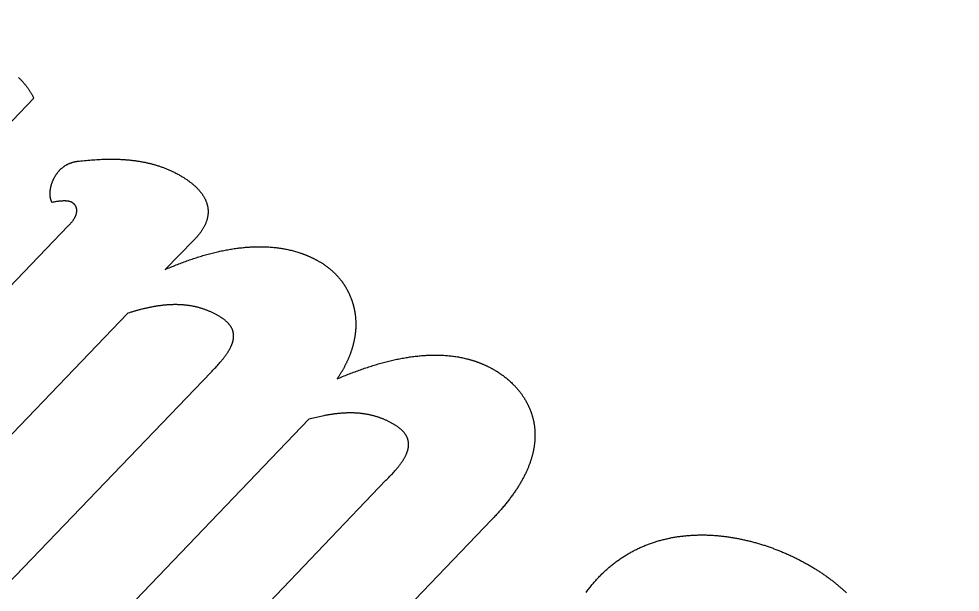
# Model space of a CAD drawing. Extents: x -388 to -35, y 578 to 1063.
# Drawn here: x -337.38 to -291.15, y 699.34 to 727.5 of the extents above; entities that cross this region are included whole.
import ezdxf

# ---------------------------------------------------------------- set-up
doc = ezdxf.new("R2010")
doc.units = 0
doc.layers.add('color#3f3f3fff', color=1, linetype='CONTINUOUS')
doc.layers.add('color#7d7d7dff', color=1, linetype='CONTINUOUS')

msp = doc.modelspace()

# ---------------------------------------------------------------- linework, layer by layer
at = {"layer": 'color#3f3f3fff'}
msp.add_lwpolyline([(-230.168, 687.594, -0.066393), (-303.656, 740.417)], format="xyb", dxfattribs=at)
at = {"layer": 'color#7d7d7dff'}
for points in [[(-337.398, 724.628), (-337.373, 724.604), (-337.348, 724.58), (-337.324, 724.556), (-337.3, 724.532), (-337.276, 724.508), (-337.253, 724.483), (-337.23, 724.459), (-337.207, 724.434), (-337.184, 724.409), (-337.162, 724.384), (-337.14, 724.359), (-337.118, 724.334), (-337.097, 724.309), (-337.076, 724.284), (-337.055, 724.258), (-337.035, 724.233), (-337.015, 724.207), (-336.995, 724.181), (-336.975, 724.156), (-336.956, 724.13), (-336.937, 724.104), (-336.919, 724.078), (-336.901, 724.052), (-336.883, 724.026), (-336.865, 724), (-336.848, 723.973), (-336.831, 723.947), (-336.814, 723.921), (-336.798, 723.895), (-336.782, 723.868), (-336.767, 723.842), (-336.752, 723.815), (-336.737, 723.789), (-336.723, 723.762), (-336.708, 723.736), (-336.695, 723.709), (-336.681, 723.683), (-336.668, 723.656), (-336.656, 723.63), (-336.643, 723.603), (-346.724, 713.057)], [(-342.947, 708.995), (-334.949, 717.33), (-334.925, 717.353), (-334.902, 717.376), (-334.88, 717.399), (-334.859, 717.422), (-334.838, 717.445), (-334.818, 717.468), (-334.799, 717.49), (-334.78, 717.513), (-334.762, 717.535), (-334.745, 717.558), (-334.728, 717.58), (-334.712, 717.602), (-334.697, 717.624), (-334.683, 717.646), (-334.669, 717.667), (-334.656, 717.689), (-334.643, 717.71), (-334.631, 717.732), (-334.62, 717.753), (-334.61, 717.774), (-334.6, 717.794), (-334.59, 717.815), (-334.582, 717.835), (-334.574, 717.856), (-334.567, 717.876), (-334.56, 717.896), (-334.554, 717.915), (-334.549, 717.935), (-334.544, 717.954), (-334.54, 717.973), (-334.536, 717.992), (-334.533, 718.011), (-334.531, 718.029), (-334.529, 718.048), (-334.528, 718.066), (-334.528, 718.084), (-334.528, 718.092), (-334.528, 718.101), (-334.528, 718.11), (-334.529, 718.119), (-334.529, 718.127), (-334.53, 718.136), (-334.531, 718.144), (-334.532, 718.153), (-334.533, 718.161), (-334.534, 718.169), (-334.536, 718.177), (-334.537, 718.186), (-334.539, 718.194), (-334.541, 718.202), (-334.543, 718.21), (-334.545, 718.218), (-334.548, 718.225), (-334.55, 718.233), (-334.553, 718.241), (-334.556, 718.248), (-334.558, 718.256), (-334.562, 718.263), (-334.565, 718.271), (-334.568, 718.278), (-334.572, 718.286), (-334.575, 718.293), (-334.579, 718.3), (-334.583, 718.307), (-334.587, 718.314), (-334.591, 718.321), (-334.595, 718.328), (-334.6, 718.335), (-334.605, 718.341), (-334.609, 718.348), (-334.614, 718.354), (-334.619, 718.361), (-334.624, 718.367), (-334.63, 718.374), (-334.635, 718.38), (-334.641, 718.386), (-334.646, 718.392), (-334.652, 718.398), (-334.658, 718.404), (-334.664, 718.41), (-334.677, 718.421), (-334.69, 718.432), (-334.703, 718.443), (-334.718, 718.454), (-334.732, 718.464), (-334.748, 718.473), (-334.756, 718.479), (-334.765, 718.484), (-334.774, 718.489), (-334.783, 718.493), (-334.793, 718.498), (-334.803, 718.502), (-334.812, 718.506), (-334.822, 718.51), (-334.833, 718.514), (-334.843, 718.518), (-334.854, 718.521), (-334.865, 718.524), (-334.876, 718.528), (-334.887, 718.531), (-334.898, 718.533), (-334.91, 718.536), (-334.922, 718.538), (-334.934, 718.541), (-334.946, 718.543), (-334.959, 718.545), (-334.972, 718.547), (-334.985, 718.548), (-334.998, 718.55), (-335.011, 718.551), (-335.025, 718.552), (-335.039, 718.553), (-335.053, 718.554), (-335.068, 718.555), (-335.082, 718.556), (-335.097, 718.556), (-335.112, 718.556), (-335.127, 718.556), (-335.159, 718.556), (-335.191, 718.555), (-335.224, 718.554), (-335.259, 718.552), (-335.294, 718.55), (-335.33, 718.547), (-335.368, 718.543), (-335.406, 718.539), (-335.446, 718.534), (-335.486, 718.529), (-335.528, 718.523), (-335.571, 718.517), (-335.615, 718.51), (-335.66, 718.503), (-335.706, 718.496), (-335.753, 718.487), (-335.76, 718.501), (-335.767, 718.516), (-335.773, 718.53), (-335.779, 718.545), (-335.785, 718.56), (-335.79, 718.575), (-335.795, 718.59), (-335.8, 718.606), (-335.805, 718.621), (-335.809, 718.637), (-335.813, 718.654), (-335.817, 718.67), (-335.82, 718.687), (-335.824, 718.703), (-335.827, 718.72), (-335.829, 718.738), (-335.832, 718.755), (-335.834, 718.772), (-335.836, 718.79), (-335.838, 718.808), (-335.839, 718.826), (-335.84, 718.844), (-335.841, 718.862), (-335.842, 718.881), (-335.842, 718.899), (-335.842, 718.918), (-335.842, 718.937), (-335.841, 718.956), (-335.841, 718.975), (-335.84, 718.994), (-335.838, 719.013), (-335.837, 719.032), (-335.835, 719.051), (-335.833, 719.071), (-335.831, 719.09), (-335.828, 719.11), (-335.825, 719.13), (-335.822, 719.15), (-335.819, 719.169), (-335.815, 719.189), (-335.811, 719.209), (-335.807, 719.229), (-335.803, 719.249), (-335.798, 719.269), (-335.793, 719.289), (-335.788, 719.309), (-335.783, 719.329), (-335.777, 719.349), (-335.771, 719.369), (-335.765, 719.389), (-335.758, 719.409), (-335.752, 719.429), (-335.745, 719.449), (-335.737, 719.469), (-335.73, 719.489), (-335.722, 719.509), (-335.714, 719.529), (-335.706, 719.549), (-335.697, 719.569), (-335.689, 719.588), (-335.68, 719.608), (-335.67, 719.628), (-335.661, 719.647), (-335.651, 719.667), (-335.641, 719.686), (-335.631, 719.705), (-335.62, 719.724), (-335.609, 719.744), (-335.598, 719.762), (-335.587, 719.781), (-335.575, 719.8), (-335.563, 719.819), (-335.551, 719.837), (-335.539, 719.856), (-335.526, 719.874), (-335.513, 719.892), (-335.5, 719.91), (-335.487, 719.928), (-335.473, 719.945), (-335.459, 719.963), (-335.445, 719.98), (-335.431, 719.997), (-335.416, 720.014), (-335.402, 720.031), (-335.386, 720.047), (-335.371, 720.064), (-335.356, 720.08), (-335.34, 720.096), (-335.324, 720.112), (-335.307, 720.127), (-335.291, 720.143), (-335.274, 720.158), (-335.257, 720.173), (-335.239, 720.187), (-335.222, 720.202), (-335.204, 720.216), (-335.186, 720.23), (-335.168, 720.243), (-335.149, 720.256), (-335.13, 720.27), (-335.111, 720.282), (-335.092, 720.295), (-335.072, 720.307), (-335.052, 720.319), (-335.032, 720.331), (-335.012, 720.342), (-334.992, 720.353), (-334.971, 720.364), (-334.95, 720.374), (-334.929, 720.384), (-334.907, 720.394), (-334.885, 720.403), (-334.863, 720.412), (-334.841, 720.421), (-334.819, 720.429), (-334.796, 720.437), (-334.773, 720.445), (-334.75, 720.452), (-334.726, 720.459), (-334.703, 720.466), (-334.679, 720.472), (-334.655, 720.478), (-334.63, 720.483), (-334.606, 720.488), (-334.581, 720.493), (-334.556, 720.497), (-334.53, 720.501), (-334.505, 720.504), (-334.418, 720.514), (-334.331, 720.524), (-334.244, 720.533), (-334.157, 720.542), (-334.07, 720.55), (-333.984, 720.558), (-333.897, 720.565), (-333.811, 720.572), (-333.725, 720.578), (-333.638, 720.584), (-333.553, 720.59), (-333.467, 720.594), (-333.381, 720.599), (-333.296, 720.602), (-333.21, 720.605), (-333.168, 720.607), (-333.125, 720.608), (-333.082, 720.609), (-333.04, 720.61), (-332.997, 720.61), (-332.955, 720.611), (-332.913, 720.611), (-332.87, 720.611), (-332.828, 720.611), (-332.786, 720.611), (-332.744, 720.611), (-332.701, 720.61), (-332.659, 720.61), (-332.617, 720.609), (-332.575, 720.608), (-332.533, 720.607), (-332.491, 720.605), (-332.45, 720.604), (-332.408, 720.602), (-332.366, 720.6), (-332.324, 720.598), (-332.283, 720.595), (-332.241, 720.593), (-332.199, 720.59), (-332.158, 720.587), (-332.117, 720.584), (-332.075, 720.581), (-332.034, 720.577), (-331.992, 720.574), (-331.951, 720.57), (-331.91, 720.566), (-331.869, 720.561), (-331.828, 720.557), (-331.787, 720.552), (-331.746, 720.547), (-331.705, 720.542), (-331.664, 720.536), (-331.623, 720.531), (-331.583, 720.525), (-331.542, 720.519), (-331.502, 720.513), (-331.461, 720.506), (-331.421, 720.499), (-331.38, 720.492), (-331.34, 720.485), (-331.3, 720.478), (-331.259, 720.47), (-331.219, 720.462), (-331.179, 720.454), (-331.139, 720.445), (-331.099, 720.437), (-331.059, 720.428), (-331.02, 720.419), (-330.98, 720.409), (-330.94, 720.4), (-330.901, 720.39), (-330.861, 720.38), (-330.822, 720.369), (-330.782, 720.359), (-330.743, 720.348), (-330.704, 720.336), (-330.665, 720.325), (-330.626, 720.313), (-330.587, 720.301), (-330.548, 720.289), (-330.509, 720.276), (-330.47, 720.264), (-330.431, 720.251), (-330.393, 720.237), (-330.354, 720.224), (-330.316, 720.21), (-330.277, 720.196), (-330.239, 720.181), (-330.201, 720.166), (-330.163, 720.151), (-330.125, 720.136), (-330.087, 720.12), (-330.049, 720.104), (-330.011, 720.088), (-329.973, 720.072), (-329.935, 720.055), (-329.898, 720.038), (-329.86, 720.02), (-329.823, 720.002), (-329.786, 719.984), (-329.748, 719.966), (-329.711, 719.947), (-329.674, 719.928), (-329.637, 719.909), (-329.6, 719.89), (-329.564, 719.87), (-329.527, 719.849), (-329.49, 719.829), (-329.454, 719.808), (-329.417, 719.787), (-329.381, 719.765), (-329.345, 719.743), (-329.309, 719.721), (-329.278, 719.702), (-329.248, 719.683), (-329.218, 719.663), (-329.188, 719.644), (-329.158, 719.624), (-329.129, 719.605), (-329.101, 719.585), (-329.072, 719.565), (-329.044, 719.545), (-329.017, 719.525), (-328.99, 719.504), (-328.963, 719.484), (-328.936, 719.464), (-328.91, 719.443), (-328.884, 719.423), (-328.859, 719.402), (-328.834, 719.381), (-328.809, 719.36), (-328.785, 719.339), (-328.761, 719.318), (-328.738, 719.297), (-328.714, 719.276), (-328.692, 719.254), (-328.669, 719.233), (-328.647, 719.212), (-328.626, 719.19), (-328.605, 719.168), (-328.584, 719.146), (-328.563, 719.125), (-328.543, 719.103), (-328.524, 719.081), (-328.504, 719.058), (-328.486, 719.036), (-328.467, 719.014), (-328.449, 718.991), (-328.431, 718.969), (-328.414, 718.946), (-328.397, 718.924), (-328.381, 718.901), (-328.365, 718.878), (-328.35, 718.855), (-328.334, 718.832), (-328.32, 718.809), (-328.305, 718.786), (-328.292, 718.763), (-328.278, 718.74), (-328.265, 718.716), (-328.253, 718.693), (-328.24, 718.669), (-328.229, 718.646), (-328.217, 718.622), (-328.207, 718.598), (-328.196, 718.574), (-328.186, 718.551), (-328.177, 718.527), (-328.168, 718.503), (-328.159, 718.478), (-328.151, 718.454), (-328.143, 718.43), (-328.136, 718.406), (-328.129, 718.381), (-328.122, 718.357), (-328.116, 718.332), (-328.111, 718.308), (-328.106, 718.283), (-328.101, 718.258), (-328.097, 718.233), (-328.094, 718.208), (-328.091, 718.183), (-328.088, 718.158), (-328.086, 718.133), (-328.084, 718.108), (-328.083, 718.083), (-328.082, 718.058), (-328.082, 718.032), (-328.082, 718.007), (-328.082, 717.982), (-328.083, 717.956), (-328.085, 717.931), (-328.087, 717.905), (-328.09, 717.879), (-328.093, 717.853), (-328.096, 717.828), (-328.101, 717.802), (-328.105, 717.776), (-328.11, 717.75), (-328.116, 717.724), (-328.122, 717.698), (-328.128, 717.672), (-328.135, 717.645), (-328.143, 717.619), (-328.151, 717.593), (-328.16, 717.566), (-328.169, 717.54), (-328.178, 717.514), (-328.189, 717.487), (-328.199, 717.461), (-328.211, 717.434), (-328.222, 717.407), (-328.234, 717.381), (-328.247, 717.354), (-328.261, 717.327), (-328.274, 717.3), (-328.289, 717.273), (-328.304, 717.246), (-328.319, 717.219), (-328.335, 717.192), (-328.351, 717.165), (-328.369, 717.138), (-328.386, 717.111), (-328.404, 717.084), (-328.423, 717.056), (-328.442, 717.029), (-328.462, 717.002), (-328.482, 716.974), (-328.503, 716.947), (-328.524, 716.92), (-328.546, 716.892), (-328.569, 716.865), (-328.592, 716.837), (-328.616, 716.809), (-328.64, 716.782), (-328.665, 716.754), (-328.69, 716.726), (-328.716, 716.699), (-328.743, 716.671), (-328.77, 716.643), (-328.797, 716.615), (-330.186, 715.192), (-330.119, 715.221), (-330.053, 715.249), (-329.986, 715.277), (-329.919, 715.305), (-329.853, 715.333), (-329.787, 715.36), (-329.72, 715.386), (-329.654, 715.413), (-329.587, 715.439), (-329.521, 715.465), (-329.455, 715.49), (-329.389, 715.515), (-329.323, 715.54), (-329.257, 715.565), (-329.191, 715.589), (-329.125, 715.612), (-329.059, 715.636), (-328.993, 715.659), (-328.927, 715.681), (-328.861, 715.704), (-328.796, 715.725), (-328.73, 715.747), (-328.664, 715.768), (-328.599, 715.789), (-328.534, 715.809), (-328.468, 715.83), (-328.403, 715.849), (-328.338, 715.869), (-328.273, 715.887), (-328.208, 715.906), (-328.143, 715.924), (-328.078, 715.942), (-328.013, 715.959), (-327.948, 715.976), (-327.884, 715.993), (-327.819, 716.009), (-327.755, 716.025), (-327.69, 716.04), (-327.626, 716.055), (-327.562, 716.07), (-327.498, 716.084), (-327.434, 716.098), (-327.37, 716.111), (-327.306, 716.124), (-327.243, 716.137), (-327.179, 716.149), (-327.116, 716.161), (-327.052, 716.172), (-326.989, 716.183), (-326.926, 716.193), (-326.863, 716.203), (-326.8, 716.213), (-326.737, 716.222), (-326.675, 716.231), (-326.612, 716.239), (-326.55, 716.247), (-326.488, 716.254), (-326.425, 716.261), (-326.363, 716.267), (-326.301, 716.273), (-326.24, 716.279), (-326.178, 716.284), (-326.117, 716.289), (-326.055, 716.293), (-325.994, 716.297), (-325.933, 716.3), (-325.872, 716.303), (-325.811, 716.305), (-325.751, 716.307), (-325.69, 716.308), (-325.63, 716.309), (-325.569, 716.31), (-325.509, 716.309), (-325.449, 716.309), (-325.39, 716.308), (-325.33, 716.306), (-325.271, 716.304), (-325.211, 716.302), (-325.152, 716.299), (-325.093, 716.295), (-325.035, 716.291), (-324.976, 716.287), (-324.918, 716.282), (-324.859, 716.276), (-324.801, 716.27), (-324.743, 716.264), (-324.685, 716.257), (-324.628, 716.249), (-324.57, 716.241), (-324.513, 716.233), (-324.456, 716.224), (-324.399, 716.214), (-324.343, 716.204), (-324.286, 716.193), (-324.23, 716.182), (-324.174, 716.17), (-324.118, 716.158), (-324.062, 716.145), (-324.007, 716.132), (-323.951, 716.118), (-323.896, 716.103), (-323.841, 716.088), (-323.787, 716.073), (-323.732, 716.057), (-323.678, 716.04), (-323.624, 716.023), (-323.57, 716.005), (-323.543, 715.996), (-323.516, 715.987), (-323.489, 715.977), (-323.463, 715.968), (-323.436, 715.958), (-323.409, 715.948), (-323.383, 715.938), (-323.356, 715.928), (-323.33, 715.918), (-323.303, 715.908), (-323.277, 715.897), (-323.251, 715.887), (-323.225, 715.876), (-323.198, 715.865), (-323.172, 715.854), (-323.146, 715.842), (-323.12, 715.831), (-323.094, 715.82), (-323.069, 715.808), (-323.043, 715.796), (-323.017, 715.784), (-322.991, 715.772), (-322.966, 715.76), (-322.94, 715.747), (-322.914, 715.735), (-322.889, 715.722), (-322.864, 715.709), (-322.838, 715.696), (-322.813, 715.683), (-322.788, 715.67), (-322.762, 715.656), (-322.737, 715.643), (-322.712, 715.629), (-322.687, 715.615), (-322.662, 715.601), (-322.637, 715.587), (-322.613, 715.573), (-322.588, 715.558), (-322.563, 715.544), (-322.538, 715.529), (-322.514, 715.514), (-322.489, 715.499), (-322.454, 715.477), (-322.419, 715.454), (-322.385, 715.431), (-322.35, 715.408), (-322.316, 715.384), (-322.282, 715.36), (-322.248, 715.335), (-322.214, 715.309), (-322.181, 715.284), (-322.148, 715.258), (-322.115, 715.231), (-322.083, 715.204), (-322.05, 715.176), (-322.018, 715.149), (-321.987, 715.12), (-321.955, 715.091), (-321.924, 715.062), (-321.893, 715.033), (-321.863, 715.002), (-321.833, 714.972), (-321.803, 714.941), (-321.773, 714.91), (-321.744, 714.878), (-321.715, 714.846), (-321.687, 714.813), (-321.658, 714.781), (-321.631, 714.747), (-321.603, 714.713), (-321.576, 714.679), (-321.549, 714.645), (-321.523, 714.61), (-321.497, 714.575), (-321.472, 714.539), (-321.447, 714.503), (-321.422, 714.467), (-321.397, 714.43), (-321.374, 714.393), (-321.35, 714.355), (-321.327, 714.317), (-321.304, 714.279), (-321.282, 714.24), (-321.261, 714.201), (-321.239, 714.162), (-321.219, 714.122), (-321.198, 714.082), (-321.178, 714.042), (-321.159, 714.001), (-321.14, 713.96), (-321.122, 713.919), (-321.104, 713.877), (-321.086, 713.835), (-321.07, 713.792), (-321.061, 713.771), (-321.053, 713.75), (-321.045, 713.728), (-321.037, 713.707), (-321.03, 713.685), (-321.022, 713.663), (-321.015, 713.641), (-321.007, 713.62), (-321, 713.598), (-320.993, 713.575), (-320.986, 713.553), (-320.979, 713.531), (-320.973, 713.509), (-320.966, 713.487), (-320.96, 713.464), (-320.954, 713.442), (-320.948, 713.419), (-320.942, 713.396), (-320.936, 713.374), (-320.93, 713.351), (-320.925, 713.328), (-320.919, 713.305), (-320.914, 713.282), (-320.909, 713.259), (-320.904, 713.236), (-320.899, 713.212), (-320.895, 713.189), (-320.89, 713.166), (-320.886, 713.142), (-320.882, 713.119), (-320.878, 713.095), (-320.874, 713.071), (-320.87, 713.048), (-320.867, 713.024), (-320.863, 713), (-320.86, 712.976), (-320.857, 712.952), (-320.854, 712.928), (-320.851, 712.904), (-320.849, 712.879), (-320.846, 712.855), (-320.844, 712.831), (-320.842, 712.806), (-320.84, 712.782), (-320.838, 712.757), (-320.837, 712.732), (-320.835, 712.708), (-320.834, 712.683), (-320.833, 712.658), (-320.832, 712.633), (-320.831, 712.608), (-320.83, 712.583), (-320.83, 712.558), (-320.829, 712.533), (-320.829, 712.508), (-320.829, 712.482), (-320.83, 712.457), (-320.83, 712.432), (-320.831, 712.406), (-320.831, 712.381), (-320.832, 712.355), (-320.833, 712.329), (-320.835, 712.304), (-320.836, 712.278), (-320.838, 712.252), (-320.839, 712.226), (-320.841, 712.2), (-320.844, 712.174), (-320.846, 712.148), (-320.848, 712.122), (-320.851, 712.096), (-320.854, 712.07), (-320.857, 712.043), (-320.86, 712.017), (-320.864, 711.99), (-320.867, 711.964), (-320.871, 711.937), (-320.875, 711.911), (-320.879, 711.884), (-320.884, 711.858), (-320.888, 711.831), (-320.893, 711.804), (-320.898, 711.777), (-320.903, 711.75), (-320.909, 711.723), (-320.914, 711.696), (-320.92, 711.669), (-320.926, 711.642), (-320.932, 711.615), (-320.938, 711.588), (-320.945, 711.56), (-320.952, 711.533), (-320.958, 711.506), (-320.966, 711.478), (-320.973, 711.451), (-320.98, 711.423), (-320.988, 711.396), (-320.996, 711.368), (-321.004, 711.341), (-321.013, 711.313), (-321.021, 711.285), (-321.03, 711.257), (-321.039, 711.229), (-321.048, 711.202), (-321.057, 711.174), (-321.067, 711.146), (-321.077, 711.118), (-321.087, 711.09), (-321.097, 711.061), (-321.107, 711.033), (-321.118, 711.005), (-321.129, 710.977), (-321.14, 710.949), (-321.151, 710.92), (-321.163, 710.892), (-321.175, 710.863), (-321.186, 710.835), (-321.199, 710.806), (-321.211, 710.778), (-321.224, 710.749), (-321.236, 710.721), (-321.25, 710.692), (-321.263, 710.663), (-321.276, 710.635), (-321.29, 710.606), (-321.304, 710.577), (-321.318, 710.548), (-321.332, 710.519), (-321.347, 710.49), (-321.362, 710.461), (-321.377, 710.432), (-321.392, 710.403), (-321.408, 710.374), (-321.424, 710.345), (-321.44, 710.316), (-321.456, 710.287), (-321.472, 710.258), (-321.489, 710.228), (-321.506, 710.199), (-321.523, 710.17), (-321.541, 710.14), (-321.558, 710.111), (-321.576, 710.082), (-321.594, 710.052), (-321.613, 710.023), (-321.631, 709.993), (-321.65, 709.964), (-321.669, 709.934), (-321.688, 709.904), (-321.708, 709.875), (-321.728, 709.845), (-321.748, 709.815), (-321.68, 709.845), (-321.612, 709.873), (-321.544, 709.902), (-321.476, 709.93), (-321.408, 709.958), (-321.34, 709.985), (-321.273, 710.013), (-321.205, 710.039), (-321.137, 710.066), (-321.07, 710.092), (-321.002, 710.118), (-320.935, 710.144), (-320.867, 710.169), (-320.8, 710.194), (-320.732, 710.219), (-320.665, 710.243), (-320.598, 710.267), (-320.531, 710.291), (-320.464, 710.314), (-320.397, 710.337), (-320.33, 710.36), (-320.263, 710.382), (-320.196, 710.404), (-320.129, 710.425), (-320.062, 710.447), (-319.996, 710.467), (-319.929, 710.488), (-319.863, 710.508), (-319.797, 710.528), (-319.73, 710.547), (-319.664, 710.566), (-319.598, 710.584), (-319.532, 710.603), (-319.466, 710.62), (-319.4, 710.638), (-319.334, 710.655), (-319.269, 710.671), (-319.203, 710.688), (-319.138, 710.704), (-319.072, 710.719), (-319.007, 710.734), (-318.942, 710.749), (-318.877, 710.763), (-318.812, 710.777), (-318.747, 710.79), (-318.682, 710.803), (-318.618, 710.816), (-318.553, 710.828), (-318.489, 710.839), (-318.425, 710.851), (-318.36, 710.862), (-318.296, 710.872), (-318.233, 710.882), (-318.169, 710.892), (-318.105, 710.901), (-318.042, 710.909), (-317.978, 710.917), (-317.915, 710.925), (-317.852, 710.933), (-317.789, 710.939), (-317.726, 710.946), (-317.663, 710.952), (-317.601, 710.957), (-317.538, 710.962), (-317.476, 710.967), (-317.414, 710.971), (-317.352, 710.974), (-317.29, 710.977), (-317.228, 710.98), (-317.166, 710.982), (-317.105, 710.984), (-317.044, 710.985), (-316.983, 710.986), (-316.922, 710.986), (-316.861, 710.986), (-316.8, 710.985), (-316.74, 710.983), (-316.679, 710.982), (-316.619, 710.979), (-316.559, 710.976), (-316.499, 710.973), (-316.44, 710.969), (-316.38, 710.965), (-316.321, 710.96), (-316.262, 710.954), (-316.203, 710.949), (-316.144, 710.942), (-316.086, 710.935), (-316.027, 710.927), (-315.969, 710.919), (-315.911, 710.911), (-315.853, 710.902), (-315.795, 710.892), (-315.738, 710.882), (-315.681, 710.871), (-315.624, 710.859), (-315.567, 710.847), (-315.51, 710.835), (-315.454, 710.822), (-315.397, 710.808), (-315.369, 710.801), (-315.341, 710.794), (-315.313, 710.787), (-315.285, 710.779), (-315.257, 710.772), (-315.23, 710.764), (-315.202, 710.756), (-315.174, 710.748), (-315.147, 710.74), (-315.119, 710.732), (-315.091, 710.723), (-315.064, 710.715), (-315.037, 710.706), (-315.009, 710.697), (-314.982, 710.688), (-314.955, 710.679), (-314.927, 710.669), (-314.9, 710.66), (-314.873, 710.65), (-314.846, 710.64), (-314.819, 710.631), (-314.792, 710.62), (-314.765, 710.61), (-314.738, 710.6), (-314.711, 710.589), (-314.685, 710.579), (-314.658, 710.568), (-314.631, 710.557), (-314.605, 710.546), (-314.578, 710.534), (-314.552, 710.523), (-314.526, 710.511), (-314.499, 710.5), (-314.473, 710.488), (-314.447, 710.476), (-314.421, 710.463), (-314.394, 710.451), (-314.368, 710.439), (-314.342, 710.426), (-314.317, 710.413), (-314.291, 710.4), (-314.265, 710.387), (-314.239, 710.374), (-314.213, 710.36), (-314.188, 710.347), (-314.162, 710.333), (-314.137, 710.319), (-314.111, 710.305), (-314.086, 710.291), (-314.061, 710.276), (-314.035, 710.262), (-314.01, 710.247), (-313.985, 710.232), (-313.96, 710.217), (-313.935, 710.202), (-313.91, 710.187), (-313.871, 710.162), (-313.833, 710.138), (-313.794, 710.112), (-313.755, 710.086), (-313.717, 710.06), (-313.678, 710.033), (-313.64, 710.005), (-313.601, 709.977), (-313.563, 709.948), (-313.525, 709.919), (-313.487, 709.889), (-313.449, 709.859), (-313.411, 709.828), (-313.374, 709.796), (-313.336, 709.764), (-313.299, 709.732), (-313.262, 709.698), (-313.226, 709.665), (-313.189, 709.63), (-313.153, 709.596), (-313.117, 709.56), (-313.1, 709.542), (-313.082, 709.524), (-313.064, 709.506), (-313.047, 709.488), (-313.029, 709.469), (-313.012, 709.451), (-312.994, 709.432), (-312.977, 709.413), (-312.96, 709.394), (-312.943, 709.375), (-312.926, 709.356), (-312.909, 709.337), (-312.892, 709.317), (-312.876, 709.298), (-312.859, 709.278), (-312.843, 709.258), (-312.827, 709.238), (-312.81, 709.218), (-312.794, 709.197), (-312.778, 709.177), (-312.762, 709.156), (-312.747, 709.136), (-312.731, 709.115), (-312.715, 709.094), (-312.7, 709.073), (-312.685, 709.052), (-312.669, 709.03), (-312.654, 709.009), (-312.64, 708.987), (-312.625, 708.965), (-312.61, 708.944), (-312.596, 708.922), (-312.581, 708.899), (-312.567, 708.877), (-312.553, 708.855), (-312.539, 708.832), (-312.525, 708.81), (-312.512, 708.787), (-312.498, 708.764), (-312.485, 708.741), (-312.471, 708.718), (-312.458, 708.694), (-312.446, 708.671), (-312.433, 708.647), (-312.42, 708.624), (-312.408, 708.6), (-312.396, 708.576), (-312.384, 708.552), (-312.372, 708.527), (-312.36, 708.503), (-312.348, 708.479), (-312.337, 708.454), (-312.326, 708.429), (-312.315, 708.404), (-312.304, 708.379), (-312.293, 708.354), (-312.283, 708.329), (-312.272, 708.304), (-312.262, 708.278), (-312.252, 708.253), (-312.242, 708.227), (-312.233, 708.201), (-312.224, 708.175), (-312.214, 708.149), (-312.205, 708.123), (-312.197, 708.096), (-312.188, 708.07), (-312.18, 708.043), (-312.172, 708.016), (-312.164, 707.989), (-312.156, 707.962), (-312.148, 707.935), (-312.141, 707.908), (-312.134, 707.881), (-312.127, 707.853), (-312.12, 707.826), (-312.114, 707.798), (-312.108, 707.77), (-312.102, 707.742), (-312.096, 707.714), (-312.091, 707.686), (-312.085, 707.657), (-312.08, 707.629), (-312.075, 707.6), (-312.071, 707.571), (-312.066, 707.543), (-312.062, 707.514), (-312.058, 707.484), (-312.055, 707.455), (-312.051, 707.426), (-312.048, 707.396), (-312.045, 707.367), (-312.043, 707.337), (-312.04, 707.307), (-312.038, 707.277), (-312.036, 707.247), (-312.035, 707.217), (-312.033, 707.187), (-312.032, 707.156), (-312.032, 707.126), (-312.031, 707.095), (-312.031, 707.064), (-312.031, 707.033), (-312.031, 707.002), (-312.032, 706.971), (-312.032, 706.94), (-312.034, 706.908), (-312.035, 706.877), (-312.037, 706.845), (-312.039, 706.813), (-312.041, 706.782), (-312.043, 706.75), (-312.046, 706.717), (-312.049, 706.685), (-312.053, 706.653), (-312.056, 706.62), (-312.06, 706.588), (-312.065, 706.555), (-312.069, 706.522), (-312.074, 706.489), (-312.079, 706.456), (-312.085, 706.423), (-312.091, 706.39), (-312.097, 706.356), (-312.103, 706.323), (-312.11, 706.289), (-312.117, 706.255), (-312.125, 706.222), (-312.132, 706.188), (-312.14, 706.153), (-312.149, 706.119), (-312.158, 706.085), (-312.167, 706.05), (-312.176, 706.016), (-312.186, 705.981), (-312.196, 705.946), (-312.206, 705.911), (-312.217, 705.876), (-312.228, 705.841), (-312.239, 705.806), (-312.251, 705.771), (-312.263, 705.735), (-312.275, 705.7), (-312.288, 705.664), (-312.301, 705.628), (-312.315, 705.592), (-312.329, 705.556), (-312.343, 705.52), (-312.357, 705.484), (-312.372, 705.447), (-312.388, 705.411), (-312.403, 705.374), (-312.419, 705.337), (-312.436, 705.3), (-312.452, 705.264), (-312.47, 705.226), (-312.487, 705.189), (-312.505, 705.152), (-312.523, 705.115), (-312.542, 705.077), (-312.561, 705.039), (-312.58, 705.002), (-312.6, 704.964), (-312.62, 704.926), (-312.641, 704.888), (-312.662, 704.85), (-312.683, 704.811), (-312.705, 704.773), (-312.727, 704.734), (-312.75, 704.696), (-312.773, 704.657), (-312.796, 704.618), (-312.82, 704.579), (-312.844, 704.54), (-312.869, 704.501), (-312.894, 704.462), (-312.919, 704.422), (-312.945, 704.383), (-312.971, 704.343), (-312.998, 704.304), (-313.025, 704.264), (-313.052, 704.224), (-313.08, 704.184), (-313.109, 704.144), (-313.137, 704.103), (-313.167, 704.063), (-313.196, 704.023), (-313.226, 703.982), (-313.257, 703.941), (-313.288, 703.901), (-313.319, 703.86), (-313.351, 703.819), (-313.383, 703.778), (-313.416, 703.736), (-313.449, 703.695), (-313.483, 703.654), (-313.517, 703.612), (-313.551, 703.57), (-313.586, 703.529), (-313.622, 703.487), (-313.658, 703.445), (-313.694, 703.403), (-313.731, 703.361), (-313.768, 703.318), (-313.806, 703.276), (-313.844, 703.234), (-313.883, 703.191), (-313.922, 703.148), (-313.962, 703.106), (-314.002, 703.063), (-314.043, 703.02), (-314.084, 702.977), (-314.125, 702.933), (-314.167, 702.89), (-320.179, 696.621)], [(-337.946, 699.709), (-327.934, 710.146), (-327.888, 710.194), (-327.843, 710.241), (-327.798, 710.288), (-327.753, 710.335), (-327.71, 710.382), (-327.667, 710.429), (-327.624, 710.476), (-327.582, 710.523), (-327.541, 710.569), (-327.501, 710.616), (-327.461, 710.662), (-327.423, 710.708), (-327.404, 710.731), (-327.385, 710.754), (-327.366, 710.777), (-327.348, 710.8), (-327.33, 710.823), (-327.312, 710.846), (-327.294, 710.869), (-327.277, 710.892), (-327.26, 710.915), (-327.243, 710.937), (-327.227, 710.96), (-327.21, 710.983), (-327.194, 711.005), (-327.179, 711.028), (-327.163, 711.05), (-327.148, 711.073), (-327.133, 711.095), (-327.118, 711.118), (-327.104, 711.14), (-327.09, 711.162), (-327.076, 711.185), (-327.063, 711.207), (-327.05, 711.229), (-327.037, 711.251), (-327.025, 711.273), (-327.013, 711.295), (-327.001, 711.317), (-326.99, 711.339), (-326.979, 711.361), (-326.968, 711.383), (-326.958, 711.405), (-326.948, 711.427), (-326.938, 711.449), (-326.929, 711.47), (-326.92, 711.492), (-326.912, 711.513), (-326.904, 711.535), (-326.896, 711.557), (-326.889, 711.578), (-326.882, 711.599), (-326.875, 711.621), (-326.869, 711.642), (-326.863, 711.663), (-326.858, 711.685), (-326.853, 711.706), (-326.849, 711.727), (-326.845, 711.748), (-326.841, 711.769), (-326.838, 711.79), (-326.835, 711.811), (-326.833, 711.832), (-326.831, 711.853), (-326.83, 711.873), (-326.829, 711.894), (-326.829, 711.915), (-326.829, 711.935), (-326.829, 711.956), (-326.83, 711.976), (-326.832, 711.997), (-326.834, 712.017), (-326.836, 712.038), (-326.839, 712.058), (-326.843, 712.078), (-326.847, 712.098), (-326.851, 712.118), (-326.856, 712.138), (-326.862, 712.158), (-326.868, 712.178), (-326.874, 712.198), (-326.882, 712.218), (-326.889, 712.238), (-326.897, 712.257), (-326.906, 712.277), (-326.915, 712.297), (-326.925, 712.316), (-326.936, 712.336), (-326.947, 712.355), (-326.958, 712.374), (-326.97, 712.394), (-326.983, 712.413), (-326.997, 712.432), (-327.01, 712.451), (-327.025, 712.47), (-327.04, 712.489), (-327.056, 712.508), (-327.072, 712.527), (-327.089, 712.545), (-327.106, 712.564), (-327.125, 712.583), (-327.143, 712.601), (-327.163, 712.62), (-327.183, 712.638), (-327.203, 712.657), (-327.225, 712.675), (-327.247, 712.693), (-327.269, 712.711), (-327.293, 712.729), (-327.317, 712.747), (-327.341, 712.765), (-327.366, 712.783), (-327.392, 712.801), (-327.419, 712.819), (-327.446, 712.836), (-327.474, 712.854), (-327.505, 712.873), (-327.536, 712.892), (-327.567, 712.91), (-327.599, 712.928), (-327.63, 712.946), (-327.661, 712.963), (-327.693, 712.98), (-327.724, 712.997), (-327.756, 713.013), (-327.787, 713.029), (-327.819, 713.045), (-327.851, 713.061), (-327.883, 713.076), (-327.915, 713.091), (-327.947, 713.105), (-327.979, 713.119), (-328.011, 713.133), (-328.043, 713.147), (-328.075, 713.16), (-328.108, 713.173), (-328.14, 713.186), (-328.172, 713.198), (-328.205, 713.211), (-328.238, 713.222), (-328.27, 713.234), (-328.303, 713.245), (-328.336, 713.256), (-328.369, 713.267), (-328.402, 713.277), (-328.435, 713.287), (-328.468, 713.297), (-328.501, 713.306), (-328.535, 713.315), (-328.568, 713.324), (-328.601, 713.333), (-328.635, 713.341), (-328.668, 713.349), (-328.702, 713.357), (-328.736, 713.364), (-328.77, 713.371), (-328.804, 713.378), (-328.837, 713.385), (-328.871, 713.391), (-328.906, 713.397), (-328.94, 713.403), (-328.974, 713.408), (-329.008, 713.414), (-329.043, 713.418), (-329.077, 713.423), (-329.112, 713.428), (-329.146, 713.432), (-329.181, 713.436), (-329.216, 713.439), (-329.25, 713.443), (-329.285, 713.446), (-329.32, 713.448), (-329.355, 713.451), (-329.39, 713.453), (-329.425, 713.455), (-329.461, 713.457), (-329.496, 713.459), (-329.531, 713.46), (-329.567, 713.461), (-329.602, 713.462), (-329.638, 713.462), (-329.674, 713.462), (-329.709, 713.462), (-329.745, 713.462), (-329.781, 713.462), (-329.817, 713.461), (-329.853, 713.46), (-329.889, 713.459), (-329.926, 713.457), (-329.962, 713.455), (-329.998, 713.453), (-330.035, 713.451), (-330.071, 713.449), (-330.108, 713.446), (-330.144, 713.443), (-330.181, 713.44), (-330.218, 713.437), (-330.255, 713.433), (-330.291, 713.429), (-330.328, 713.425), (-330.365, 713.421), (-330.403, 713.416), (-330.44, 713.412), (-330.477, 713.407), (-330.514, 713.401), (-330.552, 713.396), (-330.589, 713.39), (-330.627, 713.385), (-330.665, 713.378), (-330.702, 713.372), (-330.74, 713.366), (-330.778, 713.359), (-330.816, 713.352), (-330.854, 713.345), (-330.892, 713.337), (-330.93, 713.33), (-330.968, 713.322), (-331.007, 713.314), (-331.045, 713.306), (-331.083, 713.297), (-331.122, 713.289), (-331.161, 713.28), (-331.199, 713.271), (-331.238, 713.262), (-331.277, 713.252), (-331.316, 713.243), (-331.355, 713.233), (-331.394, 713.223), (-331.433, 713.212), (-331.472, 713.202), (-331.511, 713.191), (-331.55, 713.181), (-331.59, 713.17), (-331.629, 713.158), (-331.669, 713.147), (-331.708, 713.135), (-331.748, 713.124), (-331.788, 713.112), (-331.828, 713.1), (-331.868, 713.087), (-331.908, 713.075), (-331.948, 713.062), (-332.028, 713.036), (-340.735, 703.972)], [(-325.412, 698.491), (-319.355, 704.834), (-319.307, 704.88), (-319.26, 704.927), (-319.214, 704.973), (-319.168, 705.019), (-319.123, 705.066), (-319.079, 705.112), (-319.035, 705.158), (-318.992, 705.204), (-318.95, 705.25), (-318.909, 705.296), (-318.889, 705.319), (-318.869, 705.342), (-318.849, 705.365), (-318.83, 705.388), (-318.81, 705.411), (-318.791, 705.434), (-318.773, 705.456), (-318.754, 705.479), (-318.736, 705.502), (-318.718, 705.525), (-318.7, 705.547), (-318.682, 705.57), (-318.665, 705.593), (-318.648, 705.615), (-318.631, 705.638), (-318.615, 705.66), (-318.599, 705.683), (-318.583, 705.706), (-318.568, 705.728), (-318.552, 705.751), (-318.537, 705.773), (-318.523, 705.795), (-318.509, 705.818), (-318.495, 705.84), (-318.481, 705.862), (-318.468, 705.885), (-318.455, 705.907), (-318.442, 705.929), (-318.43, 705.951), (-318.418, 705.973), (-318.406, 705.995), (-318.395, 706.017), (-318.384, 706.039), (-318.373, 706.061), (-318.363, 706.083), (-318.353, 706.105), (-318.344, 706.127), (-318.335, 706.149), (-318.326, 706.171), (-318.318, 706.192), (-318.31, 706.214), (-318.302, 706.236), (-318.295, 706.257), (-318.289, 706.279), (-318.282, 706.3), (-318.276, 706.322), (-318.271, 706.343), (-318.266, 706.365), (-318.261, 706.386), (-318.257, 706.407), (-318.253, 706.428), (-318.25, 706.45), (-318.247, 706.471), (-318.245, 706.492), (-318.243, 706.513), (-318.241, 706.534), (-318.24, 706.555), (-318.24, 706.576), (-318.24, 706.597), (-318.24, 706.617), (-318.241, 706.638), (-318.242, 706.659), (-318.244, 706.679), (-318.246, 706.7), (-318.249, 706.72), (-318.252, 706.741), (-318.256, 706.761), (-318.26, 706.782), (-318.265, 706.802), (-318.27, 706.822), (-318.276, 706.842), (-318.282, 706.862), (-318.289, 706.882), (-318.297, 706.902), (-318.305, 706.922), (-318.313, 706.942), (-318.322, 706.962), (-318.332, 706.982), (-318.342, 707.001), (-318.352, 707.021), (-318.364, 707.041), (-318.375, 707.06), (-318.388, 707.079), (-318.401, 707.099), (-318.414, 707.118), (-318.428, 707.137), (-318.443, 707.156), (-318.458, 707.175), (-318.474, 707.194), (-318.491, 707.213), (-318.508, 707.232), (-318.526, 707.251), (-318.544, 707.27), (-318.563, 707.288), (-318.582, 707.307), (-318.603, 707.326), (-318.623, 707.344), (-318.645, 707.362), (-318.667, 707.381), (-318.69, 707.399), (-318.713, 707.417), (-318.737, 707.435), (-318.762, 707.453), (-318.787, 707.471), (-318.813, 707.489), (-318.84, 707.507), (-318.867, 707.524), (-318.895, 707.542), (-318.924, 707.56), (-318.954, 707.577), (-318.983, 707.595), (-319.012, 707.612), (-319.042, 707.629), (-319.071, 707.645), (-319.101, 707.661), (-319.131, 707.677), (-319.16, 707.693), (-319.19, 707.708), (-319.22, 707.723), (-319.25, 707.738), (-319.28, 707.752), (-319.31, 707.766), (-319.34, 707.78), (-319.37, 707.794), (-319.4, 707.807), (-319.43, 707.82), (-319.46, 707.833), (-319.491, 707.845), (-319.521, 707.858), (-319.551, 707.869), (-319.582, 707.881), (-319.613, 707.892), (-319.643, 707.904), (-319.674, 707.914), (-319.705, 707.925), (-319.735, 707.935), (-319.766, 707.945), (-319.797, 707.955), (-319.828, 707.965), (-319.859, 707.974), (-319.89, 707.983), (-319.921, 707.992), (-319.953, 708), (-319.984, 708.008), (-320.015, 708.016), (-320.046, 708.024), (-320.078, 708.031), (-320.109, 708.039), (-320.141, 708.046), (-320.173, 708.052), (-320.204, 708.059), (-320.236, 708.065), (-320.268, 708.071), (-320.3, 708.077), (-320.332, 708.082), (-320.364, 708.087), (-320.396, 708.092), (-320.428, 708.097), (-320.46, 708.102), (-320.492, 708.106), (-320.524, 708.11), (-320.557, 708.114), (-320.589, 708.117), (-320.622, 708.121), (-320.654, 708.124), (-320.687, 708.127), (-320.719, 708.129), (-320.752, 708.132), (-320.785, 708.134), (-320.818, 708.136), (-320.851, 708.138), (-320.884, 708.139), (-320.917, 708.141), (-320.95, 708.142), (-320.983, 708.142), (-321.016, 708.143), (-321.05, 708.144), (-321.083, 708.144), (-321.116, 708.144), (-321.15, 708.144), (-321.183, 708.143), (-321.217, 708.142), (-321.251, 708.142), (-321.284, 708.141), (-321.318, 708.139), (-321.352, 708.138), (-321.386, 708.136), (-321.42, 708.134), (-321.454, 708.132), (-321.488, 708.13), (-321.522, 708.128), (-321.556, 708.125), (-321.591, 708.122), (-321.625, 708.119), (-321.66, 708.116), (-321.694, 708.112), (-321.729, 708.109), (-321.763, 708.105), (-321.798, 708.101), (-321.833, 708.097), (-321.868, 708.092), (-321.902, 708.088), (-321.937, 708.083), (-321.972, 708.078), (-322.008, 708.073), (-322.043, 708.067), (-322.078, 708.062), (-322.113, 708.056), (-322.149, 708.05), (-322.184, 708.044), (-322.22, 708.038), (-322.255, 708.032), (-322.291, 708.025), (-322.326, 708.019), (-322.362, 708.012), (-322.398, 708.005), (-322.47, 707.99), (-322.542, 707.975), (-322.614, 707.959), (-322.687, 707.942), (-322.76, 707.925), (-322.833, 707.907), (-322.907, 707.889), (-322.981, 707.87), (-323.055, 707.85), (-323.129, 707.83), (-332.008, 698.569)], [(-309.519, 699.329), (-309.485, 699.376), (-309.449, 699.424), (-309.414, 699.47), (-309.379, 699.516), (-309.343, 699.562), (-309.307, 699.607), (-309.271, 699.652), (-309.234, 699.696), (-309.198, 699.74), (-309.161, 699.784), (-309.124, 699.827), (-309.087, 699.869), (-309.05, 699.912), (-309.012, 699.953), (-308.974, 699.995), (-308.936, 700.035), (-308.898, 700.076), (-308.86, 700.116), (-308.821, 700.155), (-308.782, 700.194), (-308.743, 700.233), (-308.704, 700.271), (-308.665, 700.309), (-308.625, 700.346), (-308.586, 700.383), (-308.546, 700.42), (-308.506, 700.456), (-308.466, 700.491), (-308.425, 700.527), (-308.385, 700.561), (-308.344, 700.596), (-308.303, 700.63), (-308.262, 700.663), (-308.221, 700.697), (-308.179, 700.729), (-308.138, 700.762), (-308.096, 700.794), (-308.054, 700.825), (-308.012, 700.856), (-307.97, 700.887), (-307.927, 700.917), (-307.885, 700.947), (-307.842, 700.976), (-307.799, 701.005), (-307.756, 701.034), (-307.713, 701.062), (-307.67, 701.09), (-307.626, 701.118), (-307.583, 701.145), (-307.539, 701.171), (-307.495, 701.198), (-307.451, 701.224), (-307.407, 701.249), (-307.363, 701.274), (-307.319, 701.299), (-307.274, 701.323), (-307.229, 701.347), (-307.185, 701.371), (-307.14, 701.394), (-307.095, 701.417), (-307.049, 701.439), (-307.004, 701.461), (-306.959, 701.483), (-306.913, 701.504), (-306.867, 701.525), (-306.822, 701.546), (-306.776, 701.566), (-306.73, 701.586), (-306.684, 701.605), (-306.638, 701.625), (-306.591, 701.643), (-306.545, 701.662), (-306.498, 701.68), (-306.452, 701.697), (-306.405, 701.714), (-306.358, 701.731), (-306.311, 701.748), (-306.264, 701.764), (-306.217, 701.78), (-306.17, 701.795), (-306.122, 701.811), (-306.075, 701.825), (-306.027, 701.84), (-305.98, 701.854), (-305.932, 701.868), (-305.884, 701.881), (-305.836, 701.894), (-305.789, 701.907), (-305.741, 701.919), (-305.692, 701.931), (-305.644, 701.943), (-305.596, 701.954), (-305.548, 701.965), (-305.499, 701.976), (-305.451, 701.986), (-305.402, 701.996), (-305.354, 702.006), (-305.305, 702.015), (-305.257, 702.024), (-305.208, 702.033), (-305.159, 702.041), (-305.11, 702.049), (-305.061, 702.057), (-305.012, 702.064), (-304.963, 702.071), (-304.914, 702.078), (-304.865, 702.085), (-304.816, 702.091), (-304.766, 702.096), (-304.717, 702.102), (-304.668, 702.107), (-304.618, 702.112), (-304.569, 702.117), (-304.519, 702.121), (-304.47, 702.125), (-304.42, 702.128), (-304.371, 702.132), (-304.321, 702.135), (-304.272, 702.137), (-304.222, 702.14), (-304.172, 702.142), (-304.123, 702.144), (-304.073, 702.145), (-304.023, 702.146), (-303.973, 702.147), (-303.923, 702.148), (-303.874, 702.148), (-303.824, 702.148), (-303.774, 702.148), (-303.724, 702.148), (-303.674, 702.147), (-303.624, 702.146), (-303.574, 702.144), (-303.524, 702.143), (-303.475, 702.141), (-303.425, 702.138), (-303.375, 702.136), (-303.325, 702.133), (-303.275, 702.13), (-303.225, 702.127), (-303.175, 702.123), (-303.125, 702.119), (-303.075, 702.115), (-303.025, 702.111), (-302.976, 702.106), (-302.926, 702.101), (-302.876, 702.096), (-302.826, 702.09), (-302.776, 702.085), (-302.726, 702.079), (-302.677, 702.072), (-302.627, 702.066), (-302.577, 702.059), (-302.527, 702.052), (-302.478, 702.045), (-302.428, 702.037), (-302.378, 702.029), (-302.329, 702.021), (-302.279, 702.013), (-302.23, 702.004), (-302.18, 701.996), (-302.131, 701.986), (-302.081, 701.977), (-302.032, 701.968), (-301.983, 701.958), (-301.934, 701.948), (-301.884, 701.938), (-301.835, 701.927), (-301.786, 701.916), (-301.737, 701.905), (-301.688, 701.894), (-301.639, 701.883), (-301.59, 701.871), (-301.541, 701.859), (-301.492, 701.847), (-301.444, 701.835), (-301.395, 701.822), (-301.346, 701.809), (-301.298, 701.796), (-301.249, 701.783), (-301.201, 701.77), (-301.153, 701.756), (-301.104, 701.742), (-301.056, 701.728), (-301.008, 701.714), (-300.96, 701.699), (-300.912, 701.684), (-300.864, 701.669), (-300.816, 701.654), (-300.769, 701.639), (-300.721, 701.623), (-300.673, 701.608), (-300.626, 701.592), (-300.579, 701.575), (-300.531, 701.559), (-300.484, 701.542), (-300.437, 701.526), (-300.39, 701.509), (-300.343, 701.491), (-300.296, 701.474), (-300.25, 701.456), (-300.203, 701.439), (-300.157, 701.421), (-300.11, 701.402), (-300.064, 701.384), (-300.018, 701.366), (-299.972, 701.347), (-299.926, 701.328), (-299.88, 701.309), (-299.834, 701.29), (-299.789, 701.27), (-299.743, 701.25), (-299.698, 701.231), (-299.653, 701.211), (-299.607, 701.191), (-299.563, 701.17), (-299.518, 701.15), (-299.473, 701.129), (-299.428, 701.108), (-299.384, 701.087), (-299.34, 701.066), (-299.295, 701.045), (-299.251, 701.023), (-299.207, 701.001), (-299.164, 700.98), (-299.12, 700.958), (-299.076, 700.935), (-299.033, 700.913), (-298.99, 700.891), (-298.947, 700.868), (-298.904, 700.845), (-298.861, 700.822), (-298.819, 700.799), (-298.776, 700.776), (-298.734, 700.753), (-298.692, 700.729), (-298.65, 700.705), (-298.608, 700.681), (-298.566, 700.657), (-298.525, 700.633), (-298.483, 700.609), (-298.442, 700.585), (-298.401, 700.56), (-298.36, 700.536), (-298.32, 700.511), (-298.279, 700.486), (-298.24, 700.461), (-298.201, 700.437), (-298.163, 700.413), (-298.124, 700.388), (-298.086, 700.363), (-298.048, 700.338), (-298.01, 700.313), (-297.972, 700.288), (-297.934, 700.263), (-297.897, 700.238), (-297.86, 700.212), (-297.823, 700.187), (-297.786, 700.161), (-297.749, 700.135), (-297.713, 700.109), (-297.677, 700.083), (-297.64, 700.057), (-297.605, 700.031), (-297.569, 700.004), (-297.533, 699.978), (-297.498, 699.951), (-297.463, 699.925), (-297.428, 699.898), (-297.393, 699.871), (-297.359, 699.844), (-297.324, 699.816), (-297.29, 699.789), (-297.256, 699.762), (-297.223, 699.734), (-297.189, 699.707), (-297.156, 699.679), (-297.123, 699.651), (-297.09, 699.623), (-297.057, 699.595), (-297.025, 699.567), (-296.992, 699.538), (-296.96, 699.51), (-296.928, 699.482), (-296.897, 699.453), (-296.865, 699.424), (-296.834, 699.395), (-296.803, 699.366), (-296.772, 699.337), (-296.742, 699.308)]]:
    msp.add_lwpolyline(points, dxfattribs=at)

doc.saveas('drawing.dxf')
